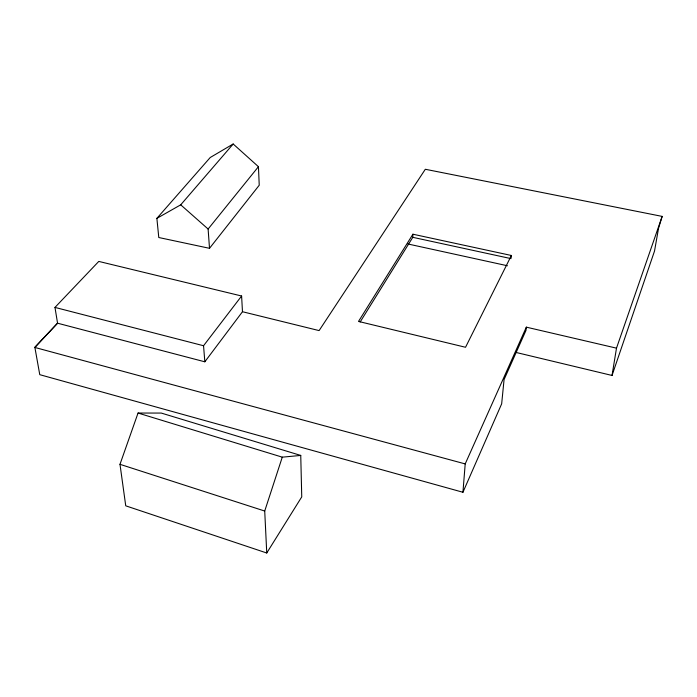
<?xml version="1.0" encoding="UTF-8"?>
<svg xmlns="http://www.w3.org/2000/svg" width="697" height="697" viewBox="0 0 697 697"><rect width="100%" height="100%" fill="white"/><g stroke="black" fill="none" stroke-linecap="round" stroke-linejoin="round"><path stroke-width="1.05" d="M360.192 321.927L412.79 237.32L412.92 234.209L511.371 255.477L511.171 257.576M462.939 492.265L465.204 463.914L526.34 327.154L616.496 348.151L662.15 216.392L425.318 169.266L319.104 330.596L242.478 311.725L204.831 361.804L57.555 323.199L34.85 347.245L39.764 374.672L462.939 492.265L501.666 403.824L504.07 379.569L525.982 330.422L526.34 327.154M515.492 352.316L612.027 375.456L616.496 348.151M662.15 216.392L658.508 228.424L654.527 251.033L612.027 375.456M266.751 553L264.721 511.04L282.276 457.162L300.747 455.437L301.749 496.883L266.751 553L125.739 505.822L119.989 464.315L138.041 413.042L161.295 413.068L300.747 455.437M511.371 255.477L465.535 347.272L358.511 321.43L412.92 234.209M204.831 361.804L203.55 345.738L241.606 296.007L98.782 261.419L54.976 307.412L57.555 323.199L34.885 347.454L465.204 463.914M209.509 248.315L259.232 185.228L258.439 166.688L233.181 144L210.233 157.505L156.877 218.353L158.785 237.52L209.509 248.315L208.115 229.034L258.439 166.688M156.877 218.353L180.715 204.831L233.181 144M412.79 237.32L511.075 258.631M407.902 243.976L507.442 265.757M54.976 307.412L203.55 345.738M138.041 413.042L282.276 457.162M119.989 464.315L264.721 511.04M180.715 204.831L208.115 229.034M241.606 296.007L242.478 311.725"/></g></svg>
